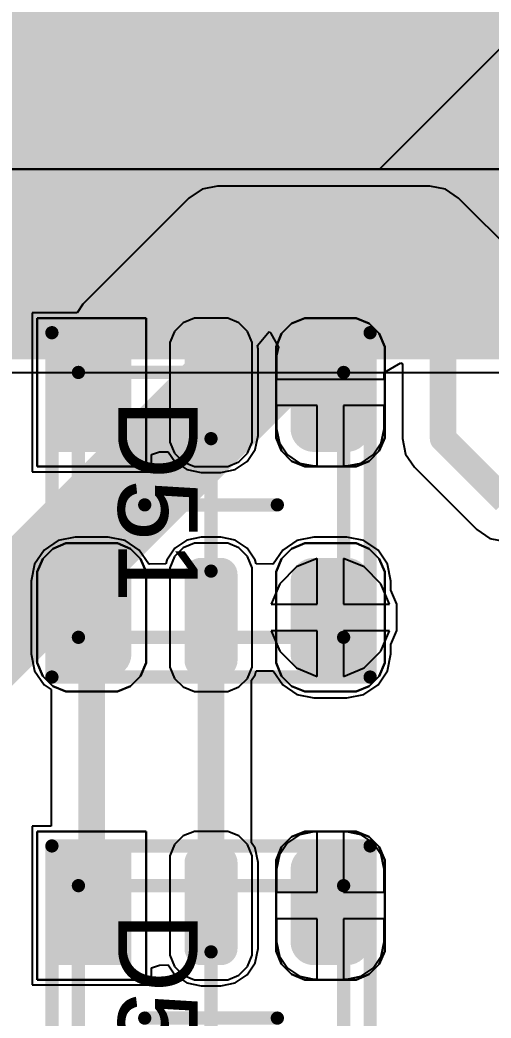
# Model space of a CAD drawing. Header units: inches. Extents: x -5 to 179, y -47 to 8.
# Drawn here: x 97.31 to 100.86, y -10.57 to -3.04 of the extents above; entities that cross this region are included whole.
import ezdxf

# ---------------------------------------------------------------- set-up
doc = ezdxf.new("R2010")
doc.units = ezdxf.units.IN
for name, color, linetype in [('Bottom 3D Body', 56, 'Continuous'), ('Bottom Courtyard', 56, 'Continuous'), ('Bottom Layer', 5, 'Continuous'), ('Bottom Solder', 6, 'Continuous'), ('Mechanical 1', 6, 'Continuous'), ('Top 3D Body', 56, 'Continuous'), ('Top Courtyard', 56, 'Continuous'), ('Top Layer', 1, 'Continuous'), ('Top Overlay', 2, 'Continuous'), ('Top Paste', 8, 'Continuous'), ('Top Solder', 216, 'Continuous'), ('Via Holes', 16, 'Continuous')]:
    doc.layers.add(name, color=color, linetype=linetype)
doc.styles.add('Arial', font='', dxfattribs={"height": 0.2})
doc.styles.get('Arial').set_extended_font_data('Arial')

# ---------------------------------------------------------------- blocks, each defined once
blk = doc.blocks.new('I___________________B_976')
at = {"layer": 'Bottom Layer'}
blk.add_hatch(color=5, dxfattribs=at).paths.add_polyline_path([(-13, 2.5), (13, 2.5), (13, -2.5), (-13, -2.5)])
at = {"layer": 'Bottom Solder'}
blk.add_hatch(color=6, dxfattribs=at).paths.add_polyline_path([(-13.05, 2.55), (13.05, 2.55), (13.05, -2.55), (-13.05, -2.55)])
at = {"layer": 'Bottom 3D Body'}
blk.add_lwpolyline([(13.081, 2.5, 0.2, 0.2, 0), (-13.081, 2.5, 0.2, 0.2, 0)], format="xyseb", dxfattribs=at)
at = {"layer": 'Bottom Courtyard'}
blk.add_lwpolyline([(13.081, 2.5, 0.2, 0.2, 0), (-13.081, 2.5, 0.2, 0.2, 0)], format="xyseb", dxfattribs=at)
blk = doc.blocks.new('APA_RGB_LED_2020_1045')
at = {"layer": 'Top Layer'}
h = blk.add_hatch(color=1, dxfattribs=at)
edge = h.paths.add_edge_path()
edge.add_arc((-1.125, 1.025), 0.125, 90, 180)
edge.add_line((-1.25, 1.025), (-1.25, 0.775))
edge.add_arc((-1.125, 0.775), 0.125, 180, 270)
edge.add_line((-1.125, 0.65), (-0.575, 0.65))
edge.add_arc((-0.575, 0.775), 0.125, 270, 360)
edge.add_line((-0.45, 0.775), (-0.45, 1.025))
edge.add_arc((-0.575, 1.025), 0.125, 0, 90)
edge.add_line((-0.575, 1.15), (-1.125, 1.15))
h = blk.add_hatch(color=1, dxfattribs=at)
edge = h.paths.add_edge_path()
edge.add_arc((0.575, 1.025), 0.125, 90, 180)
edge.add_line((0.45, 1.025), (0.45, 0.775))
edge.add_arc((0.575, 0.775), 0.125, 180, 270)
edge.add_line((0.575, 0.65), (1.125, 0.65))
edge.add_arc((1.125, 0.775), 0.125, 270, 360)
edge.add_line((1.25, 0.775), (1.25, 1.025))
edge.add_arc((1.125, 1.025), 0.125, 0, 90)
edge.add_line((1.125, 1.15), (0.575, 1.15))
h = blk.add_hatch(color=1, dxfattribs=at)
edge = h.paths.add_edge_path()
edge.add_arc((-1.175, 0.075), 0.075, 90, 180)
edge.add_line((-1.25, 0.075), (-1.25, -0.075))
edge.add_arc((-1.175, -0.075), 0.075, 180, 270)
edge.add_line((-1.175, -0.15), (-0.525, -0.15))
edge.add_arc((-0.525, -0.075), 0.075, 270, 360)
edge.add_line((-0.45, -0.075), (-0.45, 0.075))
edge.add_arc((-0.525, 0.075), 0.075, 0, 90)
edge.add_line((-0.525, 0.15), (-1.175, 0.15))
h = blk.add_hatch(color=1, dxfattribs=at)
edge = h.paths.add_edge_path()
edge.add_arc((0.525, 0.075), 0.075, 90, 180)
edge.add_line((0.45, 0.075), (0.45, -0.075))
edge.add_arc((0.525, -0.075), 0.075, 180, 270)
edge.add_line((0.525, -0.15), (1.175, -0.15))
edge.add_arc((1.175, -0.075), 0.075, 270, 360)
edge.add_line((1.25, -0.075), (1.25, 0.075))
edge.add_arc((1.175, 0.075), 0.075, 0, 90)
edge.add_line((1.175, 0.15), (0.525, 0.15))
blk.add_hatch(color=1, dxfattribs=at).paths.add_polyline_path([(-1.25, -0.65), (-0.45, -0.65), (-0.45, -1.15), (-1.25, -1.15)])
h = blk.add_hatch(color=1, dxfattribs=at)
edge = h.paths.add_edge_path()
edge.add_arc((0.575, -0.775), 0.125, 90, 180)
edge.add_line((0.45, -0.775), (0.45, -1.025))
edge.add_arc((0.575, -1.025), 0.125, 180, 270)
edge.add_line((0.575, -1.15), (1.125, -1.15))
edge.add_arc((1.125, -1.025), 0.125, 270, 360)
edge.add_line((1.25, -1.025), (1.25, -0.775))
edge.add_arc((1.125, -0.775), 0.125, 0, 90)
edge.add_line((1.125, -0.65), (0.575, -0.65))
at = {"layer": 'Top Paste'}
h = blk.add_hatch(color=8, dxfattribs=at)
edge = h.paths.add_edge_path()
edge.add_arc((-1.125, 1.025), 0.125, 90, 180)
edge.add_line((-1.25, 1.025), (-1.25, 0.775))
edge.add_arc((-1.125, 0.775), 0.125, 180, 270)
edge.add_line((-1.125, 0.65), (-0.575, 0.65))
edge.add_arc((-0.575, 0.775), 0.125, 270, 360)
edge.add_line((-0.45, 0.775), (-0.45, 1.025))
edge.add_arc((-0.575, 1.025), 0.125, 0, 90)
edge.add_line((-0.575, 1.15), (-1.125, 1.15))
h = blk.add_hatch(color=8, dxfattribs=at)
edge = h.paths.add_edge_path()
edge.add_arc((0.575, 1.025), 0.125, 90, 180)
edge.add_line((0.45, 1.025), (0.45, 0.775))
edge.add_arc((0.575, 0.775), 0.125, 180, 270)
edge.add_line((0.575, 0.65), (1.125, 0.65))
edge.add_arc((1.125, 0.775), 0.125, 270, 360)
edge.add_line((1.25, 0.775), (1.25, 1.025))
edge.add_arc((1.125, 1.025), 0.125, 0, 90)
edge.add_line((1.125, 1.15), (0.575, 1.15))
h = blk.add_hatch(color=8, dxfattribs=at)
edge = h.paths.add_edge_path()
edge.add_arc((-1.175, 0.075), 0.075, 90, 180)
edge.add_line((-1.25, 0.075), (-1.25, -0.075))
edge.add_arc((-1.175, -0.075), 0.075, 180, 270)
edge.add_line((-1.175, -0.15), (-0.525, -0.15))
edge.add_arc((-0.525, -0.075), 0.075, 270, 360)
edge.add_line((-0.45, -0.075), (-0.45, 0.075))
edge.add_arc((-0.525, 0.075), 0.075, 0, 90)
edge.add_line((-0.525, 0.15), (-1.175, 0.15))
h = blk.add_hatch(color=8, dxfattribs=at)
edge = h.paths.add_edge_path()
edge.add_arc((0.525, 0.075), 0.075, 90, 180)
edge.add_line((0.45, 0.075), (0.45, -0.075))
edge.add_arc((0.525, -0.075), 0.075, 180, 270)
edge.add_line((0.525, -0.15), (1.175, -0.15))
edge.add_arc((1.175, -0.075), 0.075, 270, 360)
edge.add_line((1.25, -0.075), (1.25, 0.075))
edge.add_arc((1.175, 0.075), 0.075, 0, 90)
edge.add_line((1.175, 0.15), (0.525, 0.15))
blk.add_hatch(color=8, dxfattribs=at).paths.add_polyline_path([(-1.25, -0.65), (-0.45, -0.65), (-0.45, -1.15), (-1.25, -1.15)])
h = blk.add_hatch(color=8, dxfattribs=at)
edge = h.paths.add_edge_path()
edge.add_arc((0.575, -0.775), 0.125, 90, 180)
edge.add_line((0.45, -0.775), (0.45, -1.025))
edge.add_arc((0.575, -1.025), 0.125, 180, 270)
edge.add_line((0.575, -1.15), (1.125, -1.15))
edge.add_arc((1.125, -1.025), 0.125, 270, 360)
edge.add_line((1.25, -1.025), (1.25, -0.775))
edge.add_arc((1.125, -0.775), 0.125, 0, 90)
edge.add_line((1.125, -0.65), (0.575, -0.65))
at = {"layer": 'Top Solder'}
h = blk.add_hatch(color=216, dxfattribs=at)
edge = h.paths.add_edge_path()
edge.add_arc((-1.125, 1.025), 0.175, 90, 180)
edge.add_line((-1.3, 1.025), (-1.3, 0.775))
edge.add_arc((-1.125, 0.775), 0.175, 180, 270)
edge.add_line((-1.125, 0.6), (-0.575, 0.6))
edge.add_arc((-0.575, 0.775), 0.175, 270, 360)
edge.add_line((-0.4, 0.775), (-0.4, 1.025))
edge.add_arc((-0.575, 1.025), 0.175, 0, 90)
edge.add_line((-0.575, 1.2), (-1.125, 1.2))
h = blk.add_hatch(color=216, dxfattribs=at)
edge = h.paths.add_edge_path()
edge.add_arc((0.575, 1.025), 0.175, 90, 180)
edge.add_line((0.4, 1.025), (0.4, 0.775))
edge.add_arc((0.575, 0.775), 0.175, 180, 270)
edge.add_line((0.575, 0.6), (1.125, 0.6))
edge.add_arc((1.125, 0.775), 0.175, 270, 360)
edge.add_line((1.3, 0.775), (1.3, 1.025))
edge.add_arc((1.125, 1.025), 0.175, 0, 90)
edge.add_line((1.125, 1.2), (0.575, 1.2))
h = blk.add_hatch(color=216, dxfattribs=at)
edge = h.paths.add_edge_path()
edge.add_arc((-1.175, 0.075), 0.125, 90, 180)
edge.add_line((-1.3, 0.075), (-1.3, -0.075))
edge.add_arc((-1.175, -0.075), 0.125, 180, 270)
edge.add_line((-1.175, -0.2), (-0.525, -0.2))
edge.add_arc((-0.525, -0.075), 0.125, 270, 360)
edge.add_line((-0.4, -0.075), (-0.4, 0.075))
edge.add_arc((-0.525, 0.075), 0.125, 0, 90)
edge.add_line((-0.525, 0.2), (-1.175, 0.2))
h = blk.add_hatch(color=216, dxfattribs=at)
edge = h.paths.add_edge_path()
edge.add_arc((0.525, 0.075), 0.125, 90, 180)
edge.add_line((0.4, 0.075), (0.4, -0.075))
edge.add_arc((0.525, -0.075), 0.125, 180, 270)
edge.add_line((0.525, -0.2), (1.175, -0.2))
edge.add_arc((1.175, -0.075), 0.125, 270, 360)
edge.add_line((1.3, -0.075), (1.3, 0.075))
edge.add_arc((1.175, 0.075), 0.125, 0, 90)
edge.add_line((1.175, 0.2), (0.525, 0.2))
blk.add_hatch(color=216, dxfattribs=at).paths.add_polyline_path([(-1.3, -0.6), (-0.4, -0.6), (-0.4, -1.2), (-1.3, -1.2)])
h = blk.add_hatch(color=216, dxfattribs=at)
edge = h.paths.add_edge_path()
edge.add_arc((0.575, -0.775), 0.175, 90, 180)
edge.add_line((0.4, -0.775), (0.4, -1.025))
edge.add_arc((0.575, -1.025), 0.175, 180, 270)
edge.add_line((0.575, -1.2), (1.125, -1.2))
edge.add_arc((1.125, -1.025), 0.175, 270, 360)
edge.add_line((1.3, -1.025), (1.3, -0.775))
edge.add_arc((1.125, -0.775), 0.175, 0, 90)
edge.add_line((1.125, -0.6), (0.575, -0.6))
at = {"layer": 'Top 3D Body'}
for points in [[(1, 1, 0.1, 0.1, 0), (-1, 1, 0.1, 0.1, 0)], [(-1, -1, 0.1, 0.1, 0), (-1, 1, 0.1, 0.1, 0)], [(1, -1, 0.1, 0.1, 0), (1, 1, 0.1, 0.1, 0)], [(1, -1, 0.1, 0.1, 0), (-1, -1, 0.1, 0.1, 0)]]:
    blk.add_lwpolyline(points, format="xyseb", dxfattribs=at)
for points in [[(-1.025, 1, 0.05, 0.05, 1), (-0.975, 1, 0.05, 0.05, 1)], [(-1.025, 1, 0.05, 0.05, 1), (-0.975, 1, 0.05, 0.05, 1)], [(0.975, 1, 0.05, 0.05, 1), (1.025, 1, 0.05, 0.05, 1)], [(0.975, 1, 0.05, 0.05, 1), (1.025, 1, 0.05, 0.05, 1)], [(-1.025, -1, 0.05, 0.05, 1), (-0.975, -1, 0.05, 0.05, 1)], [(-1.025, -1, 0.05, 0.05, 1), (-0.975, -1, 0.05, 0.05, 1)], [(0.975, -1, 0.05, 0.05, 1), (1.025, -1, 0.05, 0.05, 1)], [(0.975, -1, 0.05, 0.05, 1), (1.025, -1, 0.05, 0.05, 1)]]:
    blk.add_lwpolyline(points, format="xyseb", close=True, dxfattribs=at)
at = {"layer": 'Top Courtyard'}
for points in [[(-1.3, -1.2, 0.1, 0.1, 0), (-1.3, 1.2, 0.1, 0.1, 0)], [(1.3, 1.2, 0.1, 0.1, 0), (-1.3, 1.2, 0.1, 0.1, 0)], [(1.3, -1.2, 0.1, 0.1, 0), (1.3, 1.2, 0.1, 0.1, 0)], [(0, -0.5, 0.1, 0.1, 0), (0, 0.5, 0.1, 0.1, 0)], [(0.5, 0, 0.1, 0.1, 0), (-0.5, 0, 0.1, 0.1, 0)], [(1.3, -1.2, 0.1, 0.1, 0), (-1.3, -1.2, 0.1, 0.1, 0)]]:
    blk.add_lwpolyline(points, format="xyseb", dxfattribs=at)
for points in [[(-1.325, 1.2, 0.05, 0.05, 1), (-1.275, 1.2, 0.05, 0.05, 1)], [(-1.325, 1.2, 0.05, 0.05, 1), (-1.275, 1.2, 0.05, 0.05, 1)], [(1.275, 1.2, 0.05, 0.05, 1), (1.325, 1.2, 0.05, 0.05, 1)], [(1.275, 1.2, 0.05, 0.05, 1), (1.325, 1.2, 0.05, 0.05, 1)], [(-0.025, 0.5, 0.05, 0.05, 1), (0.025, 0.5, 0.05, 0.05, 1)], [(-0.525, 0, 0.05, 0.05, 1), (-0.475, 0, 0.05, 0.05, 1)], [(0.475, 0, 0.05, 0.05, 1), (0.525, 0, 0.05, 0.05, 1)], [(-0.025, -0.5, 0.05, 0.05, 1), (0.025, -0.5, 0.05, 0.05, 1)], [(-1.325, -1.2, 0.05, 0.05, 1), (-1.275, -1.2, 0.05, 0.05, 1)], [(-1.325, -1.2, 0.05, 0.05, 1), (-1.275, -1.2, 0.05, 0.05, 1)], [(1.275, -1.2, 0.05, 0.05, 1), (1.325, -1.2, 0.05, 0.05, 1)], [(1.275, -1.2, 0.05, 0.05, 1), (1.325, -1.2, 0.05, 0.05, 1)]]:
    blk.add_lwpolyline(points, format="xyseb", close=True, dxfattribs=at)
at = {"layer": 'Top Overlay'}
for p, q in [((-1.2929, 1.2689), (-1.1937, 1.31)), ((-1.1937, 1.31), (-1.14, 1.31)), ((-1.14, 1.31), (-1.14, 1.31)), ((-1.14, 1.31), (-0.56, 1.31)), ((-0.56, 1.31), (-0.5063, 1.31)), ((-0.5063, 1.31), (-0.4071, 1.2689)), ((0.4071, 1.2689), (0.5063, 1.31)), ((0.5063, 1.31), (0.56, 1.31)), ((0.56, 1.31), (0.56, 1.31)), ((0.56, 1.31), (1.14, 1.31)), ((1.14, 1.31), (1.1937, 1.31)), ((1.1937, 1.31), (1.2929, 1.2689)), ((-1.3689, 1.1929), (-1.2929, 1.2689)), ((-0.4071, 1.2689), (-0.3311, 1.1929)), ((0.3311, 1.1929), (0.4071, 1.2689)), ((1.2929, 1.2689), (1.3689, 1.1929)), ((-1.41, 1.0937), (-1.3689, 1.1929)), ((-0.3311, 1.1929), (-0.29, 1.0937)), ((0.29, 1.0937), (0.3311, 1.1929)), ((1.3689, 1.1929), (1.41, 1.0937)), ((-1.41, 1.04), (-1.41, 1.0937)), ((-0.29, 1.0937), (-0.29, 1.04)), ((0.29, 1.04), (0.29, 1.0937)), ((1.41, 1.0937), (1.41, 1.04)), ((-1.41, 0.76), (-1.41, 1.04)), ((-0.29, 1.04), (-0.29, 1.04)), ((-0.29, 1.04), (-0.29, 0.76)), ((0.29, 0.76), (0.29, 1.04)), ((1.41, 1.04), (1.41, 1.04)), ((1.41, 1.04), (1.41, 0.76)), ((-1.41, 0.76), (-1.41, 0.76)), ((-1.41, 0.7063), (-1.41, 0.76)), ((-0.29, 0.76), (-0.29, 0.7063)), ((0.29, 0.76), (0.29, 0.76)), ((0.29, 0.7063), (0.29, 0.76)), ((1.41, 0.76), (1.41, 0.7063)), ((-1.3689, 0.6071), (-1.41, 0.7063)), ((-0.29, 0.7063), (-0.3311, 0.6071)), ((0.3311, 0.6071), (0.29, 0.7063)), ((1.41, 0.7063), (1.3689, 0.6071)), ((-1.2929, 0.5311), (-1.3689, 0.6071)), ((-0.3311, 0.6071), (-0.4071, 0.5311)), ((0.4071, 0.5311), (0.3311, 0.6071)), ((1.3689, 0.6071), (1.2929, 0.5311)), ((-1.1937, 0.49), (-1.2929, 0.5311)), ((-0.4071, 0.5311), (-0.5063, 0.49)), ((0.5063, 0.49), (0.4071, 0.5311)), ((1.2929, 0.5311), (1.1937, 0.49)), ((-1.14, 0.49), (-1.1937, 0.49)), ((-0.56, 0.49), (-1.14, 0.49)), ((-0.5063, 0.49), (-0.56, 0.49)), ((-0.56, 0.49), (-0.56, 0.49)), ((0.56, 0.49), (0.5063, 0.49)), ((1.14, 0.49), (0.56, 0.49)), ((1.1937, 0.49), (1.14, 0.49)), ((1.14, 0.49), (1.14, 0.49)), ((-1.2258, 0.31), (-1.3103, 0.275)), ((-1.18, 0.31), (-1.2258, 0.31)), ((-0.52, 0.31), (-1.18, 0.31)), ((-0.4742, 0.31), (-0.52, 0.31)), ((-0.52, 0.31), (-0.52, 0.31)), ((-0.3897, 0.275), (-0.4742, 0.31)), ((0.4743, 0.31), (0.3897, 0.275)), ((0.52, 0.31), (0.4743, 0.31)), ((1.18, 0.31), (0.52, 0.31)), ((1.2258, 0.31), (1.18, 0.31)), ((1.18, 0.31), (1.18, 0.31)), ((1.3103, 0.275), (1.2258, 0.31)), ((-1.3103, 0.275), (-1.375, 0.2103)), ((-0.325, 0.2103), (-0.3897, 0.275)), ((0.3897, 0.275), (0.325, 0.2103)), ((1.375, 0.2103), (1.3103, 0.275)), ((-1.375, 0.2103), (-1.41, 0.1257)), ((-0.29, 0.1257), (-0.325, 0.2103)), ((0.325, 0.2103), (0.29, 0.1257)), ((1.41, 0.1257), (1.375, 0.2103)), ((-1.41, 0.1257), (-1.41, 0.08)), ((-1.41, 0.08), (-1.41, -0.08)), ((-1.41, 0.08), (-1.41, 0.08)), ((-0.29, 0.08), (-0.29, 0.1257)), ((-0.29, -0.08), (-0.29, 0.08)), ((0.29, 0.1257), (0.29, 0.08)), ((0.29, 0.08), (0.29, -0.08)), ((0.29, 0.08), (0.29, 0.08)), ((1.41, 0.08), (1.41, 0.1257)), ((1.41, -0.08), (1.41, 0.08)), ((-1.41, -0.08), (-1.41, -0.1258)), ((-1.41, -0.1258), (-1.375, -0.2103)), ((-0.325, -0.2103), (-0.29, -0.1258)), ((-0.29, -0.1258), (-0.29, -0.08)), ((-0.29, -0.08), (-0.29, -0.08)), ((0.29, -0.08), (0.29, -0.1258)), ((0.29, -0.1258), (0.325, -0.2103)), ((1.375, -0.2103), (1.41, -0.1258)), ((1.41, -0.1258), (1.41, -0.08)), ((1.41, -0.08), (1.41, -0.08)), ((-1.375, -0.2103), (-1.3103, -0.275)), ((-0.3897, -0.275), (-0.325, -0.2103)), ((0.325, -0.2103), (0.3897, -0.275)), ((1.3103, -0.275), (1.375, -0.2103)), ((-1.3103, -0.275), (-1.2258, -0.31)), ((-0.4742, -0.31), (-0.3897, -0.275)), ((0.3897, -0.275), (0.4743, -0.31)), ((1.2258, -0.31), (1.3103, -0.275)), ((-1.2258, -0.31), (-1.18, -0.31)), ((-1.18, -0.31), (-1.18, -0.31)), ((-1.18, -0.31), (-0.52, -0.31)), ((-0.52, -0.31), (-0.4742, -0.31)), ((0.4743, -0.31), (0.52, -0.31)), ((0.52, -0.31), (0.52, -0.31)), ((0.52, -0.31), (1.18, -0.31)), ((1.18, -0.31), (1.2258, -0.31)), ((-1.41, -1.31), (-1.41, -0.49)), ((-1.41, -0.49), (-0.29, -0.49)), ((-0.29, -0.49), (-0.29, -1.31)), ((0.4071, -0.5311), (0.5063, -0.49)), ((0.5063, -0.49), (0.56, -0.49)), ((0.56, -0.49), (0.56, -0.49)), ((0.56, -0.49), (1.14, -0.49)), ((1.14, -0.49), (1.1937, -0.49)), ((1.1937, -0.49), (1.2929, -0.5311)), ((0.3311, -0.6071), (0.4071, -0.5311)), ((1.2929, -0.5311), (1.3689, -0.6071)), ((0.29, -0.7063), (0.3311, -0.6071)), ((1.3689, -0.6071), (1.41, -0.7063)), ((0.29, -0.76), (0.29, -0.7063)), ((1.41, -0.7063), (1.41, -0.76)), ((0.29, -1.04), (0.29, -0.76)), ((1.41, -0.76), (1.41, -0.76)), ((1.41, -0.76), (1.41, -1.04)), ((0.29, -1.04), (0.29, -1.04)), ((0.29, -1.0937), (0.29, -1.04)), ((1.41, -1.04), (1.41, -1.0937)), ((0.3311, -1.1929), (0.29, -1.0937)), ((1.41, -1.0937), (1.3689, -1.1929)), ((0.4071, -1.2689), (0.3311, -1.1929)), ((1.3689, -1.1929), (1.2929, -1.2689)), ((0.5063, -1.31), (0.4071, -1.2689)), ((1.2929, -1.2689), (1.1937, -1.31)), ((-0.29, -1.31), (-1.41, -1.31)), ((0.56, -1.31), (0.5063, -1.31)), ((1.14, -1.31), (0.56, -1.31)), ((1.1937, -1.31), (1.14, -1.31)), ((1.14, -1.31), (1.14, -1.31))]:
    blk.add_line(p, q, dxfattribs=at)
at = {"layer": 'Top Courtyard', "style": 'Arial'}
blk.add_text('D51', height=0.6, dxfattribs=at).set_placement((-0.8, -0.7))
blk = doc.blocks.new('APA_RGB_LED_2020_1046')
at = {"layer": 'Top Layer'}
h = blk.add_hatch(color=1, dxfattribs=at)
edge = h.paths.add_edge_path()
edge.add_arc((-1.125, 1.025), 0.125, 90, 180)
edge.add_line((-1.25, 1.025), (-1.25, 0.775))
edge.add_arc((-1.125, 0.775), 0.125, 180, 270)
edge.add_line((-1.125, 0.65), (-0.575, 0.65))
edge.add_arc((-0.575, 0.775), 0.125, 270, 360)
edge.add_line((-0.45, 0.775), (-0.45, 1.025))
edge.add_arc((-0.575, 1.025), 0.125, 0, 90)
edge.add_line((-0.575, 1.15), (-1.125, 1.15))
h = blk.add_hatch(color=1, dxfattribs=at)
edge = h.paths.add_edge_path()
edge.add_arc((0.575, 1.025), 0.125, 90, 180)
edge.add_line((0.45, 1.025), (0.45, 0.775))
edge.add_arc((0.575, 0.775), 0.125, 180, 270)
edge.add_line((0.575, 0.65), (1.125, 0.65))
edge.add_arc((1.125, 0.775), 0.125, 270, 360)
edge.add_line((1.25, 0.775), (1.25, 1.025))
edge.add_arc((1.125, 1.025), 0.125, 0, 90)
edge.add_line((1.125, 1.15), (0.575, 1.15))
h = blk.add_hatch(color=1, dxfattribs=at)
edge = h.paths.add_edge_path()
edge.add_arc((-1.175, 0.075), 0.075, 90, 180)
edge.add_line((-1.25, 0.075), (-1.25, -0.075))
edge.add_arc((-1.175, -0.075), 0.075, 180, 270)
edge.add_line((-1.175, -0.15), (-0.525, -0.15))
edge.add_arc((-0.525, -0.075), 0.075, 270, 360)
edge.add_line((-0.45, -0.075), (-0.45, 0.075))
edge.add_arc((-0.525, 0.075), 0.075, 0, 90)
edge.add_line((-0.525, 0.15), (-1.175, 0.15))
h = blk.add_hatch(color=1, dxfattribs=at)
edge = h.paths.add_edge_path()
edge.add_arc((0.525, 0.075), 0.075, 90, 180)
edge.add_line((0.45, 0.075), (0.45, -0.075))
edge.add_arc((0.525, -0.075), 0.075, 180, 270)
edge.add_line((0.525, -0.15), (1.175, -0.15))
edge.add_arc((1.175, -0.075), 0.075, 270, 360)
edge.add_line((1.25, -0.075), (1.25, 0.075))
edge.add_arc((1.175, 0.075), 0.075, 0, 90)
edge.add_line((1.175, 0.15), (0.525, 0.15))
blk.add_hatch(color=1, dxfattribs=at).paths.add_polyline_path([(-1.25, -0.65), (-0.45, -0.65), (-0.45, -1.15), (-1.25, -1.15)])
h = blk.add_hatch(color=1, dxfattribs=at)
edge = h.paths.add_edge_path()
edge.add_arc((0.575, -0.775), 0.125, 90, 180)
edge.add_line((0.45, -0.775), (0.45, -1.025))
edge.add_arc((0.575, -1.025), 0.125, 180, 270)
edge.add_line((0.575, -1.15), (1.125, -1.15))
edge.add_arc((1.125, -1.025), 0.125, 270, 360)
edge.add_line((1.25, -1.025), (1.25, -0.775))
edge.add_arc((1.125, -0.775), 0.125, 0, 90)
edge.add_line((1.125, -0.65), (0.575, -0.65))
at = {"layer": 'Top Paste'}
h = blk.add_hatch(color=8, dxfattribs=at)
edge = h.paths.add_edge_path()
edge.add_arc((-1.125, 1.025), 0.125, 90, 180)
edge.add_line((-1.25, 1.025), (-1.25, 0.775))
edge.add_arc((-1.125, 0.775), 0.125, 180, 270)
edge.add_line((-1.125, 0.65), (-0.575, 0.65))
edge.add_arc((-0.575, 0.775), 0.125, 270, 360)
edge.add_line((-0.45, 0.775), (-0.45, 1.025))
edge.add_arc((-0.575, 1.025), 0.125, 0, 90)
edge.add_line((-0.575, 1.15), (-1.125, 1.15))
h = blk.add_hatch(color=8, dxfattribs=at)
edge = h.paths.add_edge_path()
edge.add_arc((0.575, 1.025), 0.125, 90, 180)
edge.add_line((0.45, 1.025), (0.45, 0.775))
edge.add_arc((0.575, 0.775), 0.125, 180, 270)
edge.add_line((0.575, 0.65), (1.125, 0.65))
edge.add_arc((1.125, 0.775), 0.125, 270, 360)
edge.add_line((1.25, 0.775), (1.25, 1.025))
edge.add_arc((1.125, 1.025), 0.125, 0, 90)
edge.add_line((1.125, 1.15), (0.575, 1.15))
h = blk.add_hatch(color=8, dxfattribs=at)
edge = h.paths.add_edge_path()
edge.add_arc((-1.175, 0.075), 0.075, 90, 180)
edge.add_line((-1.25, 0.075), (-1.25, -0.075))
edge.add_arc((-1.175, -0.075), 0.075, 180, 270)
edge.add_line((-1.175, -0.15), (-0.525, -0.15))
edge.add_arc((-0.525, -0.075), 0.075, 270, 360)
edge.add_line((-0.45, -0.075), (-0.45, 0.075))
edge.add_arc((-0.525, 0.075), 0.075, 0, 90)
edge.add_line((-0.525, 0.15), (-1.175, 0.15))
h = blk.add_hatch(color=8, dxfattribs=at)
edge = h.paths.add_edge_path()
edge.add_arc((0.525, 0.075), 0.075, 90, 180)
edge.add_line((0.45, 0.075), (0.45, -0.075))
edge.add_arc((0.525, -0.075), 0.075, 180, 270)
edge.add_line((0.525, -0.15), (1.175, -0.15))
edge.add_arc((1.175, -0.075), 0.075, 270, 360)
edge.add_line((1.25, -0.075), (1.25, 0.075))
edge.add_arc((1.175, 0.075), 0.075, 0, 90)
edge.add_line((1.175, 0.15), (0.525, 0.15))
blk.add_hatch(color=8, dxfattribs=at).paths.add_polyline_path([(-1.25, -0.65), (-0.45, -0.65), (-0.45, -1.15), (-1.25, -1.15)])
h = blk.add_hatch(color=8, dxfattribs=at)
edge = h.paths.add_edge_path()
edge.add_arc((0.575, -0.775), 0.125, 90, 180)
edge.add_line((0.45, -0.775), (0.45, -1.025))
edge.add_arc((0.575, -1.025), 0.125, 180, 270)
edge.add_line((0.575, -1.15), (1.125, -1.15))
edge.add_arc((1.125, -1.025), 0.125, 270, 360)
edge.add_line((1.25, -1.025), (1.25, -0.775))
edge.add_arc((1.125, -0.775), 0.125, 0, 90)
edge.add_line((1.125, -0.65), (0.575, -0.65))
at = {"layer": 'Top Solder'}
h = blk.add_hatch(color=216, dxfattribs=at)
edge = h.paths.add_edge_path()
edge.add_arc((-1.125, 1.025), 0.175, 90, 180)
edge.add_line((-1.3, 1.025), (-1.3, 0.775))
edge.add_arc((-1.125, 0.775), 0.175, 180, 270)
edge.add_line((-1.125, 0.6), (-0.575, 0.6))
edge.add_arc((-0.575, 0.775), 0.175, 270, 360)
edge.add_line((-0.4, 0.775), (-0.4, 1.025))
edge.add_arc((-0.575, 1.025), 0.175, 0, 90)
edge.add_line((-0.575, 1.2), (-1.125, 1.2))
h = blk.add_hatch(color=216, dxfattribs=at)
edge = h.paths.add_edge_path()
edge.add_arc((0.575, 1.025), 0.175, 90, 180)
edge.add_line((0.4, 1.025), (0.4, 0.775))
edge.add_arc((0.575, 0.775), 0.175, 180, 270)
edge.add_line((0.575, 0.6), (1.125, 0.6))
edge.add_arc((1.125, 0.775), 0.175, 270, 360)
edge.add_line((1.3, 0.775), (1.3, 1.025))
edge.add_arc((1.125, 1.025), 0.175, 0, 90)
edge.add_line((1.125, 1.2), (0.575, 1.2))
h = blk.add_hatch(color=216, dxfattribs=at)
edge = h.paths.add_edge_path()
edge.add_arc((-1.175, 0.075), 0.125, 90, 180)
edge.add_line((-1.3, 0.075), (-1.3, -0.075))
edge.add_arc((-1.175, -0.075), 0.125, 180, 270)
edge.add_line((-1.175, -0.2), (-0.525, -0.2))
edge.add_arc((-0.525, -0.075), 0.125, 270, 360)
edge.add_line((-0.4, -0.075), (-0.4, 0.075))
edge.add_arc((-0.525, 0.075), 0.125, 0, 90)
edge.add_line((-0.525, 0.2), (-1.175, 0.2))
h = blk.add_hatch(color=216, dxfattribs=at)
edge = h.paths.add_edge_path()
edge.add_arc((0.525, 0.075), 0.125, 90, 180)
edge.add_line((0.4, 0.075), (0.4, -0.075))
edge.add_arc((0.525, -0.075), 0.125, 180, 270)
edge.add_line((0.525, -0.2), (1.175, -0.2))
edge.add_arc((1.175, -0.075), 0.125, 270, 360)
edge.add_line((1.3, -0.075), (1.3, 0.075))
edge.add_arc((1.175, 0.075), 0.125, 0, 90)
edge.add_line((1.175, 0.2), (0.525, 0.2))
blk.add_hatch(color=216, dxfattribs=at).paths.add_polyline_path([(-1.3, -0.6), (-0.4, -0.6), (-0.4, -1.2), (-1.3, -1.2)])
h = blk.add_hatch(color=216, dxfattribs=at)
edge = h.paths.add_edge_path()
edge.add_arc((0.575, -0.775), 0.175, 90, 180)
edge.add_line((0.4, -0.775), (0.4, -1.025))
edge.add_arc((0.575, -1.025), 0.175, 180, 270)
edge.add_line((0.575, -1.2), (1.125, -1.2))
edge.add_arc((1.125, -1.025), 0.175, 270, 360)
edge.add_line((1.3, -1.025), (1.3, -0.775))
edge.add_arc((1.125, -0.775), 0.175, 0, 90)
edge.add_line((1.125, -0.6), (0.575, -0.6))
at = {"layer": 'Top 3D Body'}
for points in [[(1, 1, 0.1, 0.1, 0), (-1, 1, 0.1, 0.1, 0)], [(-1, -1, 0.1, 0.1, 0), (-1, 1, 0.1, 0.1, 0)], [(1, -1, 0.1, 0.1, 0), (1, 1, 0.1, 0.1, 0)], [(1, -1, 0.1, 0.1, 0), (-1, -1, 0.1, 0.1, 0)]]:
    blk.add_lwpolyline(points, format="xyseb", dxfattribs=at)
for points in [[(-1.025, 1, 0.05, 0.05, 1), (-0.975, 1, 0.05, 0.05, 1)], [(-1.025, 1, 0.05, 0.05, 1), (-0.975, 1, 0.05, 0.05, 1)], [(0.975, 1, 0.05, 0.05, 1), (1.025, 1, 0.05, 0.05, 1)], [(0.975, 1, 0.05, 0.05, 1), (1.025, 1, 0.05, 0.05, 1)], [(-1.025, -1, 0.05, 0.05, 1), (-0.975, -1, 0.05, 0.05, 1)], [(-1.025, -1, 0.05, 0.05, 1), (-0.975, -1, 0.05, 0.05, 1)], [(0.975, -1, 0.05, 0.05, 1), (1.025, -1, 0.05, 0.05, 1)], [(0.975, -1, 0.05, 0.05, 1), (1.025, -1, 0.05, 0.05, 1)]]:
    blk.add_lwpolyline(points, format="xyseb", close=True, dxfattribs=at)
at = {"layer": 'Top Courtyard'}
for points in [[(-1.3, -1.2, 0.1, 0.1, 0), (-1.3, 1.2, 0.1, 0.1, 0)], [(1.3, 1.2, 0.1, 0.1, 0), (-1.3, 1.2, 0.1, 0.1, 0)], [(1.3, -1.2, 0.1, 0.1, 0), (1.3, 1.2, 0.1, 0.1, 0)], [(0, -0.5, 0.1, 0.1, 0), (0, 0.5, 0.1, 0.1, 0)], [(0.5, 0, 0.1, 0.1, 0), (-0.5, 0, 0.1, 0.1, 0)], [(1.3, -1.2, 0.1, 0.1, 0), (-1.3, -1.2, 0.1, 0.1, 0)]]:
    blk.add_lwpolyline(points, format="xyseb", dxfattribs=at)
for points in [[(-1.325, 1.2, 0.05, 0.05, 1), (-1.275, 1.2, 0.05, 0.05, 1)], [(-1.325, 1.2, 0.05, 0.05, 1), (-1.275, 1.2, 0.05, 0.05, 1)], [(1.275, 1.2, 0.05, 0.05, 1), (1.325, 1.2, 0.05, 0.05, 1)], [(1.275, 1.2, 0.05, 0.05, 1), (1.325, 1.2, 0.05, 0.05, 1)], [(-0.025, 0.5, 0.05, 0.05, 1), (0.025, 0.5, 0.05, 0.05, 1)], [(-0.525, 0, 0.05, 0.05, 1), (-0.475, 0, 0.05, 0.05, 1)], [(0.475, 0, 0.05, 0.05, 1), (0.525, 0, 0.05, 0.05, 1)], [(-0.025, -0.5, 0.05, 0.05, 1), (0.025, -0.5, 0.05, 0.05, 1)], [(-1.325, -1.2, 0.05, 0.05, 1), (-1.275, -1.2, 0.05, 0.05, 1)], [(-1.325, -1.2, 0.05, 0.05, 1), (-1.275, -1.2, 0.05, 0.05, 1)], [(1.275, -1.2, 0.05, 0.05, 1), (1.325, -1.2, 0.05, 0.05, 1)], [(1.275, -1.2, 0.05, 0.05, 1), (1.325, -1.2, 0.05, 0.05, 1)]]:
    blk.add_lwpolyline(points, format="xyseb", close=True, dxfattribs=at)
at = {"layer": 'Top Overlay'}
for p, q in [((-1.2929, 1.2689), (-1.1937, 1.31)), ((-1.1937, 1.31), (-1.14, 1.31)), ((-1.14, 1.31), (-1.14, 1.31)), ((-1.14, 1.31), (-0.56, 1.31)), ((-0.56, 1.31), (-0.5063, 1.31)), ((-0.5063, 1.31), (-0.4071, 1.2689)), ((0.4071, 1.2689), (0.5063, 1.31)), ((0.5063, 1.31), (0.56, 1.31)), ((0.56, 1.31), (0.56, 1.31)), ((0.56, 1.31), (1.14, 1.31)), ((1.14, 1.31), (1.1937, 1.31)), ((1.1937, 1.31), (1.2929, 1.2689)), ((-1.3689, 1.1929), (-1.2929, 1.2689)), ((-0.4071, 1.2689), (-0.3311, 1.1929)), ((0.3311, 1.1929), (0.4071, 1.2689)), ((1.2929, 1.2689), (1.3689, 1.1929)), ((-1.41, 1.0937), (-1.3689, 1.1929)), ((-0.3311, 1.1929), (-0.29, 1.0937)), ((0.29, 1.0937), (0.3311, 1.1929)), ((1.3689, 1.1929), (1.41, 1.0937)), ((-1.41, 1.04), (-1.41, 1.0937)), ((-0.29, 1.0937), (-0.29, 1.04)), ((0.29, 1.04), (0.29, 1.0937)), ((1.41, 1.0937), (1.41, 1.04)), ((-1.41, 0.76), (-1.41, 1.04)), ((-0.29, 1.04), (-0.29, 1.04)), ((-0.29, 1.04), (-0.29, 0.76)), ((0.29, 0.76), (0.29, 1.04)), ((1.41, 1.04), (1.41, 1.04)), ((1.41, 1.04), (1.41, 0.76)), ((-1.41, 0.76), (-1.41, 0.76)), ((-1.41, 0.7063), (-1.41, 0.76)), ((-0.29, 0.76), (-0.29, 0.7063)), ((0.29, 0.76), (0.29, 0.76)), ((0.29, 0.7063), (0.29, 0.76)), ((1.41, 0.76), (1.41, 0.7063)), ((-1.3689, 0.6071), (-1.41, 0.7063)), ((-0.29, 0.7063), (-0.3311, 0.6071)), ((0.3311, 0.6071), (0.29, 0.7063)), ((1.41, 0.7063), (1.3689, 0.6071)), ((-1.2929, 0.5311), (-1.3689, 0.6071)), ((-0.3311, 0.6071), (-0.4071, 0.5311)), ((0.4071, 0.5311), (0.3311, 0.6071)), ((1.3689, 0.6071), (1.2929, 0.5311)), ((-1.1937, 0.49), (-1.2929, 0.5311)), ((-0.4071, 0.5311), (-0.5063, 0.49)), ((0.5063, 0.49), (0.4071, 0.5311)), ((1.2929, 0.5311), (1.1937, 0.49)), ((-1.14, 0.49), (-1.1937, 0.49)), ((-0.56, 0.49), (-1.14, 0.49)), ((-0.5063, 0.49), (-0.56, 0.49)), ((-0.56, 0.49), (-0.56, 0.49)), ((0.56, 0.49), (0.5063, 0.49)), ((1.14, 0.49), (0.56, 0.49)), ((1.1937, 0.49), (1.14, 0.49)), ((1.14, 0.49), (1.14, 0.49)), ((-1.2258, 0.31), (-1.3103, 0.275)), ((-1.18, 0.31), (-1.2258, 0.31)), ((-0.52, 0.31), (-1.18, 0.31)), ((-0.4742, 0.31), (-0.52, 0.31)), ((-0.52, 0.31), (-0.52, 0.31)), ((-0.3897, 0.275), (-0.4742, 0.31)), ((0.4743, 0.31), (0.3897, 0.275)), ((0.52, 0.31), (0.4743, 0.31)), ((1.18, 0.31), (0.52, 0.31)), ((1.2258, 0.31), (1.18, 0.31)), ((1.18, 0.31), (1.18, 0.31)), ((1.3103, 0.275), (1.2258, 0.31)), ((-1.3103, 0.275), (-1.375, 0.2103)), ((-0.325, 0.2103), (-0.3897, 0.275)), ((0.3897, 0.275), (0.325, 0.2103)), ((1.375, 0.2103), (1.3103, 0.275)), ((-1.375, 0.2103), (-1.41, 0.1257)), ((-0.29, 0.1257), (-0.325, 0.2103)), ((0.325, 0.2103), (0.29, 0.1257)), ((1.41, 0.1257), (1.375, 0.2103)), ((-1.41, 0.1257), (-1.41, 0.08)), ((-1.41, 0.08), (-1.41, -0.08)), ((-1.41, 0.08), (-1.41, 0.08)), ((-0.29, 0.08), (-0.29, 0.1257)), ((-0.29, -0.08), (-0.29, 0.08)), ((0.29, 0.1257), (0.29, 0.08)), ((0.29, 0.08), (0.29, -0.08)), ((0.29, 0.08), (0.29, 0.08)), ((1.41, 0.08), (1.41, 0.1257)), ((1.41, -0.08), (1.41, 0.08)), ((-1.41, -0.08), (-1.41, -0.1258)), ((-1.41, -0.1258), (-1.375, -0.2103)), ((-0.325, -0.2103), (-0.29, -0.1258)), ((-0.29, -0.1258), (-0.29, -0.08)), ((-0.29, -0.08), (-0.29, -0.08)), ((0.29, -0.08), (0.29, -0.1258)), ((0.29, -0.1258), (0.325, -0.2103)), ((1.375, -0.2103), (1.41, -0.1258)), ((1.41, -0.1258), (1.41, -0.08)), ((1.41, -0.08), (1.41, -0.08)), ((-1.375, -0.2103), (-1.3103, -0.275)), ((-0.3897, -0.275), (-0.325, -0.2103)), ((0.325, -0.2103), (0.3897, -0.275)), ((1.3103, -0.275), (1.375, -0.2103)), ((-1.3103, -0.275), (-1.2258, -0.31)), ((-0.4742, -0.31), (-0.3897, -0.275)), ((0.3897, -0.275), (0.4743, -0.31)), ((1.2258, -0.31), (1.3103, -0.275)), ((-1.2258, -0.31), (-1.18, -0.31)), ((-1.18, -0.31), (-1.18, -0.31)), ((-1.18, -0.31), (-0.52, -0.31)), ((-0.52, -0.31), (-0.4742, -0.31)), ((0.4743, -0.31), (0.52, -0.31)), ((0.52, -0.31), (0.52, -0.31)), ((0.52, -0.31), (1.18, -0.31)), ((1.18, -0.31), (1.2258, -0.31)), ((-1.41, -1.31), (-1.41, -0.49)), ((-1.41, -0.49), (-0.29, -0.49)), ((-0.29, -0.49), (-0.29, -1.31)), ((0.4071, -0.5311), (0.5063, -0.49)), ((0.5063, -0.49), (0.56, -0.49)), ((0.56, -0.49), (0.56, -0.49)), ((0.56, -0.49), (1.14, -0.49)), ((1.14, -0.49), (1.1937, -0.49)), ((1.1937, -0.49), (1.2929, -0.5311)), ((0.3311, -0.6071), (0.4071, -0.5311)), ((1.2929, -0.5311), (1.3689, -0.6071)), ((0.29, -0.7063), (0.3311, -0.6071)), ((1.3689, -0.6071), (1.41, -0.7063)), ((0.29, -0.76), (0.29, -0.7063)), ((1.41, -0.7063), (1.41, -0.76)), ((0.29, -1.04), (0.29, -0.76)), ((1.41, -0.76), (1.41, -0.76)), ((1.41, -0.76), (1.41, -1.04)), ((0.29, -1.04), (0.29, -1.04)), ((0.29, -1.0937), (0.29, -1.04)), ((1.41, -1.04), (1.41, -1.0937)), ((0.3311, -1.1929), (0.29, -1.0937)), ((1.41, -1.0937), (1.3689, -1.1929)), ((0.4071, -1.2689), (0.3311, -1.1929)), ((1.3689, -1.1929), (1.2929, -1.2689)), ((0.5063, -1.31), (0.4071, -1.2689)), ((1.2929, -1.2689), (1.1937, -1.31)), ((-0.29, -1.31), (-1.41, -1.31)), ((0.56, -1.31), (0.5063, -1.31)), ((1.14, -1.31), (0.56, -1.31)), ((1.1937, -1.31), (1.14, -1.31)), ((1.14, -1.31), (1.14, -1.31))]:
    blk.add_line(p, q, dxfattribs=at)
at = {"layer": 'Top Courtyard', "style": 'Arial'}
blk.add_text('D50', height=0.6, dxfattribs=at).set_placement((-0.8, -0.7))

msp = doc.modelspace()

# ---------------------------------------------------------------- hatches: boundary and pattern name
at = {"layer": 'Bottom Layer'}
h = msp.add_hatch(color=5, dxfattribs=at)
edge = h.paths.add_edge_path()
edge.add_arc((99.65, -7.55), 0.3, 0, 360)
at = {"layer": 'Top Layer'}
h = msp.add_hatch(color=1, dxfattribs=at)
edge = h.paths.add_edge_path()
edge.add_arc((99.65, -7.55), 0.3, 0, 360)
at = {"layer": 'Via Holes'}
h = msp.add_hatch(color=7, dxfattribs=at)
edge = h.paths.add_edge_path()
edge.add_arc((99.65, -7.55), 0.15, 0, 360)

# ---------------------------------------------------------------- linework, layer by layer
at = {"layer": 'Bottom Layer'}
for p, q in [((75.46, -5.7), (101.86, -5.7)), ((99.55, -7.1044), (99.3951, -7.1685)), ((99.55, -7.45), (99.55, -7.1044)), ((99.9049, -7.1685), (99.75, -7.1044)), ((99.75, -7.1044), (99.75, -7.45)), ((99.3951, -7.1685), (99.2685, -7.2951)), ((100.0315, -7.2951), (99.9049, -7.1685)), ((99.2685, -7.2951), (99.2043, -7.45)), ((100.0957, -7.45), (100.0315, -7.2951)), ((99.2043, -7.45), (99.55, -7.45)), ((99.75, -7.45), (100.0957, -7.45)), ((99.55, -7.65), (99.2043, -7.65)), ((99.2043, -7.65), (99.2685, -7.8049)), ((99.55, -7.9957), (99.55, -7.65)), ((100.0957, -7.65), (99.75, -7.65)), ((99.75, -7.65), (99.75, -7.9957)), ((100.0315, -7.8049), (100.0957, -7.65)), ((99.2685, -7.8049), (99.3951, -7.9315)), ((99.9049, -7.9315), (100.0315, -7.8049)), ((99.3951, -7.9315), (99.55, -7.9957)), ((99.75, -7.9957), (99.9049, -7.9315))]:
    msp.add_line(p, q, dxfattribs=at)
at = {"layer": 'Mechanical 1'}
msp.add_lwpolyline([(96.825, -7.925, 0.8, 0.8, 0), (108.275, 3.525, 0.8, 0.8, 0)], format="xyseb", dxfattribs=at)
at = {"layer": 'Top Layer'}
for p, q in [((98.8, -4.2941), (98.6829, -4.3174)), ((100.4, -4.2941), (98.8, -4.2941)), ((100.5171, -4.3174), (100.4, -4.2941)), ((100.4, -4.2941), (100.4, -4.2941)), ((98.6829, -4.3174), (98.5837, -4.3837)), ((100.6163, -4.3837), (100.5171, -4.3174)), ((98.5837, -4.3837), (97.7837, -5.1837)), ((101.5067, -5.2741), (100.6163, -4.3837)), ((97.7837, -5.1837), (97.7394, -5.25)), ((97.7394, -5.25), (97.4, -5.25)), ((97.4, -5.25), (97.4, -6.45)), ((99.0998, -5.4969), (99.1885, -5.391)), ((99.1885, -5.391), (99.1977, -5.4)), ((99.1977, -5.4), (99.2579, -5.5084)), ((99.1054, -5.525), (99.0998, -5.4969)), ((99.1054, -6.175), (99.1054, -5.525)), ((99.2579, -5.5084), (99.2446, -5.575)), ((99.2446, -5.575), (99.2446, -5.75)), ((100.0554, -5.6995), (100.1824, -5.6276)), ((100.1824, -5.6276), (100.1941, -5.6346)), ((100.1941, -5.6346), (100.1941, -6.2)), ((100.0554, -5.75), (100.0554, -5.6995)), ((99.2446, -5.75), (99.65, -5.75)), ((99.65, -5.75), (100.0554, -5.75)), ((99.55, -5.95), (99.2446, -5.95)), ((99.2446, -5.95), (99.2446, -6.125)), ((99.55, -6.4054), (99.55, -5.95)), ((100.0554, -5.95), (99.75, -5.95)), ((99.75, -5.95), (99.75, -6.4054)), ((100.0554, -6.125), (100.0554, -5.95)), ((99.084, -6.2823), (99.1054, -6.175)), ((99.2446, -6.125), (99.266, -6.2323)), ((100.034, -6.2323), (100.0554, -6.125)), ((99.266, -6.2323), (99.3267, -6.3233)), ((99.9733, -6.3233), (100.034, -6.2323)), ((100.1941, -6.2), (100.1941, -6.2)), ((100.1941, -6.2), (100.2174, -6.3171)), ((98.3, -6.32), (98.362, -6.2998)), ((98.3, -6.45), (98.3, -6.32)), ((98.362, -6.2998), (98.427, -6.2988)), ((98.427, -6.2988), (98.4767, -6.3733)), ((99.0233, -6.3733), (99.084, -6.2823)), ((99.3267, -6.3233), (99.4177, -6.384)), ((99.8823, -6.384), (99.9733, -6.3233)), ((100.2174, -6.3171), (100.2837, -6.4163)), ((98.4767, -6.3733), (98.5677, -6.434)), ((98.9323, -6.434), (99.0233, -6.3733)), ((99.4177, -6.384), (99.525, -6.4054)), ((99.525, -6.4054), (99.55, -6.4054)), ((99.75, -6.4054), (99.775, -6.4054)), ((99.775, -6.4054), (99.8823, -6.384)), ((97.4, -6.45), (98.3, -6.45)), ((98.5677, -6.434), (98.675, -6.4554)), ((98.675, -6.4554), (98.825, -6.4554)), ((98.825, -6.4554), (98.9323, -6.434)), ((100.2837, -6.4163), (100.7537, -6.8863)), ((100.7537, -6.8863), (100.7537, -6.8863)), ((100.7537, -6.8863), (100.8529, -6.9526)), ((97.5982, -6.9689), (97.4907, -7.0407)), ((97.725, -6.9436), (97.5982, -6.9689)), ((97.975, -6.9436), (97.725, -6.9436)), ((98.1018, -6.9689), (97.975, -6.9436)), ((98.2093, -7.0407), (98.1018, -6.9689)), ((98.5677, -6.966), (98.4767, -7.0267)), ((98.675, -6.9446), (98.5677, -6.966)), ((98.825, -6.9446), (98.675, -6.9446)), ((98.9323, -6.966), (98.825, -6.9446)), ((99.0233, -7.0267), (98.9323, -6.966)), ((99.3982, -6.9689), (99.2907, -7.0407)), ((99.525, -6.9436), (99.3982, -6.9689)), ((99.775, -6.9436), (99.525, -6.9436)), ((99.9018, -6.9689), (99.775, -6.9436)), ((100.0093, -7.0407), (99.9018, -6.9689)), ((100.8529, -6.9526), (100.97, -6.9759)), ((97.4907, -7.0407), (97.4189, -7.1482)), ((98.2806, -7.1473), (98.2093, -7.0407)), ((98.4767, -7.0267), (98.416, -7.1177)), ((99.084, -7.1177), (99.0233, -7.0267)), ((99.2907, -7.0407), (99.2194, -7.1473)), ((100.0811, -7.1482), (100.0093, -7.0407)), ((97.4189, -7.1482), (97.3936, -7.275)), ((98.2848, -7.1481), (98.2806, -7.1473)), ((98.4103, -7.1463), (98.2848, -7.1481)), ((98.416, -7.1177), (98.4103, -7.1463)), ((99.0897, -7.1463), (99.084, -7.1177)), ((99.2152, -7.1481), (99.0897, -7.1463)), ((99.2194, -7.1473), (99.2152, -7.1481)), ((100.1064, -7.275), (100.0811, -7.1482)), ((97.3936, -7.275), (97.3936, -7.825)), ((100.1064, -7.3452), (100.1064, -7.275)), ((100.15, -7.4505), (100.1064, -7.3452)), ((100.15, -7.6495), (100.15, -7.4505)), ((100.1064, -7.7548), (100.15, -7.6495)), ((100.1064, -7.825), (100.1064, -7.7548)), ((97.3936, -7.825), (97.4189, -7.9518)), ((100.0811, -7.9518), (100.1064, -7.825)), ((97.4189, -7.9518), (97.4907, -8.0593)), ((99.0559, -8.0245), (99.084, -7.9823)), ((99.084, -7.9823), (99.0897, -7.9537)), ((99.0897, -7.9537), (99.2152, -7.9519)), ((99.2152, -7.9519), (99.2194, -7.9527)), ((99.2194, -7.9527), (99.2907, -8.0593)), ((100.0093, -8.0593), (100.0811, -7.9518)), ((97.4907, -8.0593), (97.5441, -8.095)), ((99.0559, -9.2506), (99.0559, -8.0245)), ((99.2907, -8.0593), (99.3982, -8.1311)), ((99.9018, -8.1311), (100.0093, -8.0593)), ((97.5441, -8.095), (97.5441, -9.125)), ((99.3982, -8.1311), (99.525, -8.1564)), ((99.775, -8.1564), (99.9018, -8.1311)), ((99.525, -8.1564), (99.775, -8.1564)), ((97.5441, -9.125), (97.4, -9.125)), ((97.4, -9.125), (97.4, -10.325)), ((99.4177, -9.191), (99.3267, -9.2517)), ((99.525, -9.1696), (99.4177, -9.191)), ((99.55, -9.1696), (99.525, -9.1696)), ((99.55, -9.625), (99.55, -9.1696)), ((99.775, -9.1696), (99.75, -9.1696)), ((99.75, -9.1696), (99.75, -9.625)), ((99.8823, -9.191), (99.775, -9.1696)), ((99.9733, -9.2517), (99.8823, -9.191)), ((99.084, -9.2927), (99.0559, -9.2506)), ((99.3267, -9.2517), (99.266, -9.3427)), ((100.034, -9.3427), (99.9733, -9.2517)), ((99.1054, -9.4), (99.084, -9.2927)), ((99.266, -9.3427), (99.2446, -9.45)), ((100.0554, -9.45), (100.034, -9.3427)), ((99.1054, -10.05), (99.1054, -9.4)), ((99.2446, -9.45), (99.2446, -9.625)), ((100.0554, -9.625), (100.0554, -9.45)), ((99.2446, -9.625), (99.55, -9.625)), ((99.75, -9.625), (100.0554, -9.625)), ((99.55, -9.825), (99.2446, -9.825)), ((99.2446, -9.825), (99.2446, -10)), ((99.55, -10.2804), (99.55, -9.825)), ((100.0554, -9.825), (99.75, -9.825)), ((99.75, -9.825), (99.75, -10.2804)), ((100.0554, -10), (100.0554, -9.825)), ((99.2446, -10), (99.266, -10.1073)), ((100.034, -10.1073), (100.0554, -10)), ((99.084, -10.1573), (99.1054, -10.05)), ((99.0233, -10.2483), (99.084, -10.1573)), ((99.266, -10.1073), (99.3267, -10.1983)), ((99.9733, -10.1983), (100.034, -10.1073)), ((98.3, -10.195), (98.362, -10.1748)), ((98.3, -10.325), (98.3, -10.195)), ((98.362, -10.1748), (98.427, -10.1738)), ((98.427, -10.1738), (98.4767, -10.2483)), ((98.4767, -10.2483), (98.5677, -10.309)), ((98.9323, -10.309), (99.0233, -10.2483)), ((99.3267, -10.1983), (99.4177, -10.259)), ((99.8823, -10.259), (99.9733, -10.1983)), ((98.5677, -10.309), (98.675, -10.3304)), ((98.825, -10.3304), (98.9323, -10.309)), ((99.4177, -10.259), (99.525, -10.2804)), ((99.525, -10.2804), (99.55, -10.2804)), ((99.75, -10.2804), (99.775, -10.2804)), ((99.775, -10.2804), (99.8823, -10.259)), ((97.4, -10.325), (98.3, -10.325)), ((98.675, -10.3304), (98.825, -10.3304))]:
    msp.add_line(p, q, dxfattribs=at)
for points in [[(98, -5.4, 0.2, 0.2, 0), (98.8, -4.6, 0.2, 0.2, 0)], [(98.8, -4.6, 0.2, 0.2, 0), (100.4, -4.6, 0.2, 0.2, 0)], [(100.4, -4.6, 0.2, 0.2, 0), (101.2904, -5.4904, 0.2, 0.2, 0)], [(98.75, -5.25, 0.2, 0.2, 0), (99, -5, 0.2, 0.2, 0)], [(99, -5, 0.2, 0.2, 0), (100.1, -5, 0.2, 0.2, 0)], [(100.1, -5, 0.2, 0.2, 0), (100.5, -5.4, 0.2, 0.2, 0)], [(98.75, -5.85, 0.2, 0.2, 0), (98.75, -5.25, 0.2, 0.2, 0)], [(98, -5.7, 0.2, 0.2, 0), (98, -5.4, 0.2, 0.2, 0)], [(100.5, -6.2, 0.2, 0.2, 0), (100.5, -5.4, 0.2, 0.2, 0)], [(97.85, -5.85, 0.2, 0.2, 0), (98, -5.7, 0.2, 0.2, 0)], [(100.5, -6.2, 0.2, 0.2, 0), (100.97, -6.67, 0.2, 0.2, 0)], [(97.85, -9.725, 0.2, 0.2, 0), (97.85, -7.55, 0.2, 0.2, 0)], [(98.75, -9.725, 0.2, 0.2, 0), (98.75, -7.55, 0.2, 0.2, 0)]]:
    msp.add_lwpolyline(points, format="xyseb", dxfattribs=at)
for points in [[(98.75, -4.6, 0.1, 0.1, 1), (98.85, -4.6, 0.1, 0.1, 1)], [(98.75, -4.6, 0.1, 0.1, 1), (98.85, -4.6, 0.1, 0.1, 1)], [(100.35, -4.6, 0.1, 0.1, 1), (100.45, -4.6, 0.1, 0.1, 1)], [(100.35, -4.6, 0.1, 0.1, 1), (100.45, -4.6, 0.1, 0.1, 1)], [(98.95, -5, 0.1, 0.1, 1), (99.05, -5, 0.1, 0.1, 1)], [(98.95, -5, 0.1, 0.1, 1), (99.05, -5, 0.1, 0.1, 1)], [(100.05, -5, 0.1, 0.1, 1), (100.15, -5, 0.1, 0.1, 1)], [(100.05, -5, 0.1, 0.1, 1), (100.15, -5, 0.1, 0.1, 1)], [(98.7, -5.25, 0.1, 0.1, 1), (98.8, -5.25, 0.1, 0.1, 1)], [(98.7, -5.25, 0.1, 0.1, 1), (98.8, -5.25, 0.1, 0.1, 1)], [(97.95, -5.4, 0.1, 0.1, 1), (98.05, -5.4, 0.1, 0.1, 1)], [(97.95, -5.4, 0.1, 0.1, 1), (98.05, -5.4, 0.1, 0.1, 1)], [(100.45, -5.4, 0.1, 0.1, 1), (100.55, -5.4, 0.1, 0.1, 1)], [(100.45, -5.4, 0.1, 0.1, 1), (100.55, -5.4, 0.1, 0.1, 1)], [(97.95, -5.7, 0.1, 0.1, 1), (98.05, -5.7, 0.1, 0.1, 1)], [(97.95, -5.7, 0.1, 0.1, 1), (98.05, -5.7, 0.1, 0.1, 1)], [(97.8, -5.85, 0.1, 0.1, 1), (97.9, -5.85, 0.1, 0.1, 1)], [(98.7, -5.85, 0.1, 0.1, 1), (98.8, -5.85, 0.1, 0.1, 1)], [(100.45, -6.2, 0.1, 0.1, 1), (100.55, -6.2, 0.1, 0.1, 1)], [(100.45, -6.2, 0.1, 0.1, 1), (100.55, -6.2, 0.1, 0.1, 1)], [(97.8, -7.55, 0.1, 0.1, 1), (97.9, -7.55, 0.1, 0.1, 1)], [(98.7, -7.55, 0.1, 0.1, 1), (98.8, -7.55, 0.1, 0.1, 1)], [(97.8, -9.725, 0.1, 0.1, 1), (97.9, -9.725, 0.1, 0.1, 1)], [(98.7, -9.725, 0.1, 0.1, 1), (98.8, -9.725, 0.1, 0.1, 1)]]:
    msp.add_lwpolyline(points, format="xyseb", close=True, dxfattribs=at)
at = {"layer": 'Top Overlay'}
for p, q in [((96.2351, -4.1642), (112.0681, -4.1642)), ((98.26, -5.29), (97.44, -5.29)), ((97.44, -5.29), (97.44, -6.41)), ((98.26, -6.41), (98.26, -5.29)), ((98.5397, -5.325), (98.475, -5.3897)), ((98.6243, -5.29), (98.5397, -5.325)), ((98.8757, -5.29), (98.6243, -5.29)), ((98.9603, -5.325), (98.8757, -5.29)), ((99.025, -5.3897), (98.9603, -5.325)), ((99.3571, -5.3311), (99.2811, -5.4071)), ((99.4563, -5.29), (99.3571, -5.3311)), ((99.8437, -5.29), (99.4563, -5.29)), ((99.9429, -5.3311), (99.8437, -5.29)), ((100.0189, -5.4071), (99.9429, -5.3311)), ((98.475, -5.3897), (98.44, -5.4743)), ((99.06, -5.4743), (99.025, -5.3897)), ((99.2811, -5.4071), (99.24, -5.5063)), ((100.06, -5.5063), (100.0189, -5.4071)), ((98.44, -5.4743), (98.44, -5.52)), ((99.06, -5.52), (99.06, -5.4743)), ((98.44, -5.52), (98.44, -6.18)), ((99.06, -6.18), (99.06, -5.52)), ((99.24, -5.5063), (99.24, -5.56)), ((99.24, -5.56), (99.24, -6.14)), ((100.06, -5.56), (100.06, -5.5063)), ((100.06, -6.14), (100.06, -5.56)), ((99.24, -6.14), (99.24, -6.1937)), ((100.06, -6.1937), (100.06, -6.14)), ((98.44, -6.18), (98.44, -6.2258)), ((98.44, -6.2258), (98.475, -6.3103)), ((99.025, -6.3103), (99.06, -6.2258)), ((99.06, -6.2258), (99.06, -6.18)), ((99.24, -6.1937), (99.2811, -6.2929)), ((100.0189, -6.2929), (100.06, -6.1937)), ((98.475, -6.3103), (98.5397, -6.375)), ((98.9603, -6.375), (99.025, -6.3103)), ((99.2811, -6.2929), (99.3571, -6.3689)), ((99.9429, -6.3689), (100.0189, -6.2929)), ((98.5397, -6.375), (98.6243, -6.41)), ((98.8757, -6.41), (98.9603, -6.375)), ((99.3571, -6.3689), (99.4563, -6.41)), ((99.8437, -6.41), (99.9429, -6.3689)), ((97.44, -6.41), (98.26, -6.41)), ((98.6243, -6.41), (98.8757, -6.41)), ((99.4563, -6.41), (99.8437, -6.41)), ((97.6563, -6.99), (97.5571, -7.0311)), ((98.0437, -6.99), (97.6563, -6.99)), ((98.1429, -7.0311), (98.0437, -6.99)), ((98.6243, -6.99), (98.5397, -7.025)), ((98.8757, -6.99), (98.6243, -6.99)), ((98.9603, -7.025), (98.8757, -6.99)), ((99.4563, -6.99), (99.3571, -7.0311)), ((99.8437, -6.99), (99.4563, -6.99)), ((99.9429, -7.0311), (99.8437, -6.99)), ((97.5571, -7.0311), (97.4811, -7.1071)), ((98.2189, -7.1071), (98.1429, -7.0311)), ((98.5397, -7.025), (98.475, -7.0897)), ((99.025, -7.0897), (98.9603, -7.025)), ((99.3571, -7.0311), (99.2811, -7.1071)), ((100.0189, -7.1071), (99.9429, -7.0311)), ((97.4811, -7.1071), (97.44, -7.2063)), ((98.26, -7.2063), (98.2189, -7.1071)), ((98.475, -7.0897), (98.44, -7.1743)), ((99.06, -7.1743), (99.025, -7.0897)), ((99.2811, -7.1071), (99.24, -7.2063)), ((100.06, -7.2063), (100.0189, -7.1071)), ((97.44, -7.2063), (97.44, -7.26)), ((98.26, -7.26), (98.26, -7.2063)), ((98.44, -7.1743), (98.44, -7.22)), ((98.44, -7.22), (98.44, -7.88)), ((99.06, -7.22), (99.06, -7.1743)), ((99.06, -7.88), (99.06, -7.22)), ((99.24, -7.2063), (99.24, -7.26)), ((100.06, -7.26), (100.06, -7.2063)), ((97.44, -7.26), (97.44, -7.84)), ((98.26, -7.84), (98.26, -7.26)), ((99.24, -7.26), (99.24, -7.84)), ((100.06, -7.84), (100.06, -7.26)), ((97.44, -7.84), (97.44, -7.8937)), ((97.44, -7.8937), (97.4811, -7.993)), ((98.2189, -7.993), (98.26, -7.8937)), ((98.26, -7.8937), (98.26, -7.84)), ((98.44, -7.88), (98.44, -7.9258)), ((99.06, -7.9258), (99.06, -7.88)), ((99.24, -7.84), (99.24, -7.8937)), ((99.24, -7.8937), (99.2811, -7.993)), ((100.0189, -7.993), (100.06, -7.8937)), ((100.06, -7.8937), (100.06, -7.84)), ((98.44, -7.9258), (98.475, -8.0103)), ((99.025, -8.0103), (99.06, -7.9258)), ((97.4811, -7.993), (97.5571, -8.0689)), ((98.1429, -8.0689), (98.2189, -7.993)), ((98.475, -8.0103), (98.5397, -8.075)), ((98.9603, -8.075), (99.025, -8.0103)), ((99.2811, -7.993), (99.3571, -8.0689)), ((99.9429, -8.0689), (100.0189, -7.993)), ((97.5571, -8.0689), (97.6563, -8.11)), ((97.6563, -8.11), (98.0437, -8.11)), ((98.0437, -8.11), (98.1429, -8.0689)), ((98.5397, -8.075), (98.6243, -8.11)), ((98.6243, -8.11), (98.8757, -8.11)), ((98.8757, -8.11), (98.9603, -8.075)), ((99.3571, -8.0689), (99.4563, -8.11)), ((99.4563, -8.11), (99.8437, -8.11)), ((99.8437, -8.11), (99.9429, -8.0689)), ((98.26, -9.165), (97.44, -9.165)), ((97.44, -9.165), (97.44, -10.285)), ((98.26, -10.285), (98.26, -9.165)), ((98.6243, -9.165), (98.5397, -9.2)), ((98.8757, -9.165), (98.6243, -9.165)), ((98.9603, -9.2), (98.8757, -9.165)), ((99.4563, -9.165), (99.3571, -9.2061)), ((99.8437, -9.165), (99.4563, -9.165)), ((99.9429, -9.2061), (99.8437, -9.165)), ((98.475, -9.2647), (98.44, -9.3493)), ((98.5397, -9.2), (98.475, -9.2647)), ((99.025, -9.2647), (98.9603, -9.2)), ((99.06, -9.3493), (99.025, -9.2647)), ((99.3571, -9.2061), (99.2811, -9.2821)), ((100.0189, -9.2821), (99.9429, -9.2061)), ((99.2811, -9.2821), (99.24, -9.3813)), ((100.06, -9.3813), (100.0189, -9.2821)), ((98.44, -9.3493), (98.44, -9.395)), ((98.44, -9.395), (98.44, -10.055)), ((99.06, -9.395), (99.06, -9.3493)), ((99.06, -10.055), (99.06, -9.395)), ((99.24, -9.3813), (99.24, -9.435)), ((100.06, -9.435), (100.06, -9.3813)), ((99.24, -9.435), (99.24, -10.015)), ((100.06, -10.015), (100.06, -9.435)), ((99.24, -10.015), (99.24, -10.0687)), ((100.06, -10.0687), (100.06, -10.015)), ((98.44, -10.055), (98.44, -10.1008)), ((99.06, -10.1008), (99.06, -10.055)), ((99.24, -10.0687), (99.2811, -10.1679)), ((100.0189, -10.1679), (100.06, -10.0687)), ((98.44, -10.1008), (98.475, -10.1853)), ((99.025, -10.1853), (99.06, -10.1008)), ((99.2811, -10.1679), (99.3571, -10.2439)), ((99.9429, -10.2439), (100.0189, -10.1679)), ((98.475, -10.1853), (98.5397, -10.25)), ((98.9603, -10.25), (99.025, -10.1853)), ((99.3571, -10.2439), (99.4563, -10.285)), ((99.8437, -10.285), (99.9429, -10.2439)), ((97.44, -10.285), (98.26, -10.285)), ((98.5397, -10.25), (98.6243, -10.285)), ((98.6243, -10.285), (98.8757, -10.285)), ((98.8757, -10.285), (98.9603, -10.25)), ((99.4563, -10.285), (99.8437, -10.285))]:
    msp.add_line(p, q, dxfattribs=at)
at = {"layer": 'Top Solder'}
for p, q in [((100.0196, -4.1642), (107.9913, 3.8075)), ((112.0681, -4.1642), (96.2351, -4.1642)), ((101.152, -4.1642), (100.0196, -4.1642))]:
    msp.add_line(p, q, dxfattribs=at)

# ---------------------------------------------------------------- block references
for name, p, rotation in [('I___________________B_976', (88.66, -3), 180), ('APA_RGB_LED_2020_1045', (98.75, -6.7), 270), ('APA_RGB_LED_2020_1046', (98.75, -10.575), 270)]:
    msp.add_blockref(name, p, dxfattribs=dict(rotation=rotation))

doc.saveas('drawing.dxf')
